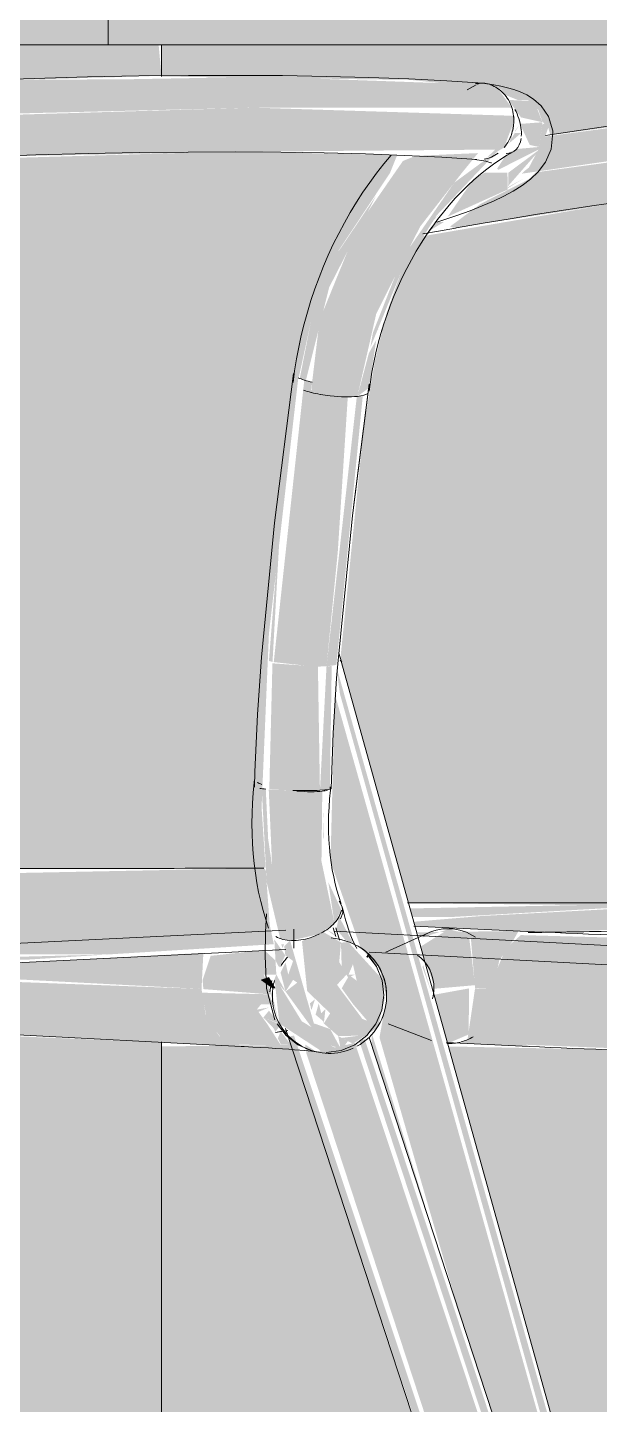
# Model space of a CAD drawing. Header units: inches. Extents: x 21380 to 98133, y -290 to 853.
# Drawn here: x 35454.97 to 35462.44, y 11 to 28.98 of the extents above; entities that cross this region are included whole.
import ezdxf

# ---------------------------------------------------------------- set-up
doc = ezdxf.new("R2010")
doc.units = ezdxf.units.IN
doc.header["$MEASUREMENT"] = 0
doc.layers.add('A-DOOR', color=31, linetype='Continuous', lineweight=9)
doc.layers.add('I-FURN', color=30, linetype='Continuous', lineweight=9)

# ---------------------------------------------------------------- blocks, each defined once
blk = doc.blocks.new('Falcon 7700 Series Pedestal Base - 36_ Square Top x 30_ - Wheelchair Height-460525-Building Section - East_West looking South')
at = {"layer": 'I-FURN'}
blk.add_hatch(color=256, dxfattribs=at).paths.add_polyline_path([(-26188.425, 28.75), (-26172.432, 28.75), (-26172.432, 30), (-26197.888, 30), (-26197.888, 28.75), (-26197.198, 28.75)], flags=0)
for q in [(-26172.432, 30), (-26197.888, 28.75)]:
    blk.add_line((-26172.432, 28.75), q, dxfattribs=at)
blk = doc.blocks.new('HermanMiller_Collection_Air-Chair_SideChair_Arms - Arms-V171-Building Section - East_West looking South')
at = {"layer": 'I-FURN'}
for points in [[(-26086.582, 27.825), (-26082.242, 27.931), (-26078.879, 27.933), (-26079.064, 28.184), (-26079.155, 28.228), (-26082.109, 28.334), (-26086.811, 28.249), (-26086.666, 28.117), (-26086.6, 27.933)], [(-26078.478, 27.741), (-26078.587, 28.018), (-26078.923, 28.032), (-26078.759, 27.804)], [(-26084.475, 17.999), (-26082.094, 18.008), (-26082.146, 18.794), (-26082.05, 21.064), (-26081.666, 24.408), (-26081.655, 24.434), (-26081.496, 25.162), (-26081.135, 26.073), (-26080.469, 27.079), (-26080.374, 27.314), (-26082.537, 27.359), (-26086.016, 27.257), (-26085.827, 26.882), (-26085.725, 26.323), (-26085.636, 25.819), (-26085.577, 25.296), (-26085.624, 24.869), (-26086.568, 19.018), (-26086.47, 19.01), (-26086.659, 18.003), (-26085.34, 18)], [(-26081.568, 24.369), (-26081.263, 25.586), (-26080.649, 26.786), (-26081.156, 26.032), (-26081.497, 25.159), (-26081.647, 24.398), (-26081.583, 24.373)], [(-26081.402, 20.635), (-26081.298, 20.637), (-26081.151, 22.129), (-26081.02, 24.156), (-26081.496, 24.243), (-26081.486, 24.346), (-26081.588, 24.375), (-26081.987, 20.693), (-26081.487, 20.637)], [(-26081.298, 20.637), (-26081.169, 20.656), (-26080.824, 24.175), (-26080.903, 24.155), (-26081.298, 20.638)], [(-26082.003, 20.696), (-26081.89, 22.717), (-26082.05, 20.708)], [(-26081.608, 19.015), (-26081.384, 19.02), (-26081.41, 20.635), (-26082.004, 20.677), (-26082.045, 19.031), (-26081.737, 19.017)], [(-26081.384, 19.02), (-26081.254, 19.033), (-26081.23, 20.643), (-26081.298, 20.635), (-26081.383, 19.025)], [(-26081.867, 17.073), (-26082.06, 18.385), (-26082.091, 19.034), (-26082.143, 19.034), (-26082.08, 17.823), (-26081.904, 17.087)], [(-26081.757, 17.058), (-26081.388, 17.144), (-26081.194, 17.287), (-26081.364, 18.094), (-26081.353, 19.009), (-26082.052, 19.026), (-26081.992, 17.662), (-26081.867, 17.073)], [(-26081.194, 17.287), (-26081.104, 17.456), (-26081.275, 17.822)], [(-26082.005, 16.351), (-26082.119, 16.614), (-26081.953, 16.614), (-26081.964, 16.797), (-26082.113, 16.935), (-26082.811, 16.858), (-26082.916, 16.541), (-26082.906, 16.424), (-26082.05, 16.356)], [(-26082.391, 15.675), (-26082.696, 15.806), (-26082.878, 16.098), (-26082.93, 16.426), (-26087.918, 16.614), (-26088.334, 16.336), (-26088.706, 16.112), (-26088.735, 16.049), (-26088.577, 15.997), (-26082.499, 15.68)], [(-26081.963, 16.434), (-26082.05, 16.581), (-26082.158, 16.544), (-26082.005, 16.434), (-26081.968, 16.434)], [(-26076.523, 0), (-26076.446, 0), (-26081.722, 15.818), (-26081.798, 15.801), (-26076.578, 0)], [(-26076.01, 0), (-26075.703, 0), (-26080.927, 15.721), (-26081.434, 15.609), (-26081.576, 15.7), (-26081.56, 15.585), (-26076.446, 0), (-26076.128, 0)]]:
    blk.add_hatch(color=256, dxfattribs=at).paths.add_polyline_path(points, flags=0)
h = blk.add_hatch(color=256, dxfattribs=at)
h.paths.add_polyline_path([(-26079.238, 27.258), (-26078.979, 27.411), (-26078.855, 27.74), (-26078.856, 27.825), (-26082.242, 27.931), (-26086.581, 27.803), (-26086.549, 27.392), (-26085.805, 27.29), (-26082.354, 27.357), (-26079.094, 27.384), (-26079.195, 27.287), (-26079.241, 27.259)], flags=0)
h.paths.add_polyline_path([(-26086.546, 27.264), (-26086.568, 27.348), (-26086.549, 27.266)], flags=0)
h = blk.add_hatch(color=256, dxfattribs=at)
h.paths.add_polyline_path([(-26080.999, 24.155), (-26080.895, 24.162), (-26080.648, 25.242), (-26080.075, 26.379), (-26079.527, 27.084), (-26079.319, 27.338), (-26080.133, 27.302), (-26080.3, 27.235), (-26080.892, 26.379), (-26081.388, 25.159), (-26081.486, 24.346), (-26081.486, 24.267), (-26081.496, 24.212), (-26081.044, 24.156)], flags=0)
h.paths.add_polyline_path([(-26078.84, 27.609), (-26078.77, 27.718), (-26078.836, 27.63)], flags=0)
h = blk.add_hatch(color=256, dxfattribs=at)
h.paths.add_polyline_path([(-26078.521, 27.418), (-26078.478, 27.741), (-26078.771, 27.719), (-26078.644, 27.444)], flags=0)
h.paths.add_polyline_path([(-26078.888, 27.495), (-26078.835, 27.821), (-26078.856, 27.825), (-26078.901, 27.497)], flags=0)
h = blk.add_hatch(color=256, dxfattribs=at)
h.paths.add_polyline_path([(-26080.895, 24.162), (-26080.744, 24.272), (-26080.648, 24.9), (-26080.745, 24.726), (-26080.815, 24.461)], flags=0)
h.paths.add_polyline_path([(-26080.726, 24.798), (-26080.308, 25.821), (-26079.857, 26.527), (-26079.056, 27.373), (-26079.631, 26.951), (-26080.308, 25.968), (-26080.692, 24.993)], flags=0)
h.paths.add_polyline_path([(-26078.929, 27.452), (-26078.756, 27.6), (-26078.841, 27.6), (-26078.918, 27.462)], flags=0)
h = blk.add_hatch(color=256, dxfattribs=at)
h.paths.add_polyline_path([(-26079.378, 27), (-26079.715, 26.509), (-26078.93, 26.863), (-26078.936, 27.084), (-26079.226, 27.084), (-26079.374, 27.003)], flags=0)
h.paths.add_polyline_path([(-26079.933, 26.433), (-26079.808, 26.547), (-26079.899, 26.475)], flags=0)
h = blk.add_hatch(color=256, dxfattribs=at)
h.paths.add_polyline_path([(-26086.795, 18.002), (-26087.149, 17.371), (-26086.853, 17.909)], flags=0)
h.paths.add_polyline_path([(-26084.155, 16.876), (-26081.986, 17.01), (-26082.04, 17.264), (-26082.091, 17.977), (-26082.117, 18.004), (-26086.855, 17.909), (-26087.417, 16.907), (-26085.34, 16.876)], flags=0)
h.paths.add_polyline_path([(-26081.871, 16.959), (-26081.852, 17.011), (-26081.889, 17.006)], flags=0)
h = blk.add_hatch(color=256, dxfattribs=at)
h.paths.add_polyline_path([(-26082.93, 16.426), (-26082.906, 16.897), (-26087.417, 16.66), (-26083.147, 16.437)], flags=0)
h.paths.add_polyline_path([(-26088.325, 17.413), (-26088.296, 17.484), (-26088.446, 17.426)], flags=0)
h = blk.add_hatch(color=256, dxfattribs=at)
h.paths.add_polyline_path([(-26081.302, 15.6), (-26081.146, 15.641), (-26081.371, 15.748)], flags=0)
h.paths.add_polyline_path([(-26081.014, 16.579), (-26080.922, 16.614), (-26081.01, 16.614)], flags=0)
h.paths.add_polyline_path([(-26081.399, 16.238), (-26081.441, 16.09), (-26081.34, 16.004)], flags=0)
h.paths.add_polyline_path([(-26081.146, 15.812), (-26080.772, 15.816), (-26080.652, 15.97), (-26080.829, 16.034), (-26081.161, 16.48), (-26081.035, 16.614), (-26081.132, 16.777), (-26081.109, 17.033), (-26081.343, 17.172), (-26081.618, 17.051), (-26081.55, 16.397), (-26081.25, 16.108), (-26081.333, 15.975)], flags=0)
h.paths.add_polyline_path([(-26081.108, 15.622), (-26081.019, 15.745), (-26081.146, 15.812)], flags=0)
h = blk.add_hatch(color=256, dxfattribs=at)
h.paths.add_polyline_path([(-26075.632, 0), (-26075.563, 0), (-26080.8, 15.771), (-26080.869, 15.744), (-26075.703, 0)], flags=0)
h.paths.add_polyline_path([(-26081.176, 17.11), (-26081.297, 17.199), (-26081.219, 17.159), (-26081.193, 17.13)], flags=0)
h = blk.add_hatch(color=256, dxfattribs=at)
h.paths.add_polyline_path([(-26084.155, 16.876), (-26087.417, 16.792), (-26087.417, 16.783), (-26085.179, 16.81)], flags=0)
h.paths.add_polyline_path([(-26087.658, 16.808), (-26087.417, 16.907), (-26087.575, 16.864)], flags=0)
h = blk.add_hatch(color=256, dxfattribs=at)
h.paths.add_polyline_path([(-26081.833, 16.391), (-26081.953, 16.614), (-26081.982, 16.544)], flags=0)
h.paths.add_polyline_path([(-26081.441, 15.9), (-26081.774, 17.06), (-26081.849, 16.984), (-26081.836, 16.864), (-26081.734, 16.791), (-26081.805, 16.593), (-26081.68, 16.508), (-26081.833, 16.391), (-26081.495, 15.927)], flags=0)
h.paths.add_polyline_path([(-26081.915, 16.705), (-26081.836, 16.864), (-26081.979, 17.073), (-26081.964, 16.797)], flags=0)
h = blk.add_hatch(color=256, dxfattribs=at)
h.paths.add_polyline_path([(-26081.333, 15.975), (-26081.312, 16.162), (-26081.366, 16.108), (-26081.34, 16.004)], flags=0)
h.paths.add_polyline_path([(-26081.833, 16.391), (-26081.734, 16.545), (-26081.798, 16.614), (-26081.832, 16.77), (-26081.898, 16.64), (-26081.891, 16.614)], flags=0)
h.paths.add_polyline_path([(-26081.277, 15.585), (-26081.302, 15.6), (-26081.25, 15.69), (-26081.113, 15.649), (-26081.25, 15.902), (-26081.457, 15.975), (-26081.495, 15.927), (-26081.621, 16.004), (-26081.902, 16.462), (-26081.974, 16.535), (-26081.914, 15.974), (-26081.333, 15.593)], flags=0)
h.paths.add_polyline_path([(-26080.954, 15.711), (-26080.652, 15.908), (-26080.622, 15.945), (-26080.533, 16.512), (-26081.014, 17.039), (-26081.109, 17.03), (-26081.1, 16.722), (-26081.017, 16.577), (-26081.099, 16.435), (-26080.953, 16.23), (-26080.767, 16.012), (-26080.652, 15.97), (-26080.829, 15.821), (-26081.097, 15.787), (-26081.017, 15.744)], flags=0)
h.paths.add_polyline_path([(-26081.495, 16.148), (-26081.449, 16.291), (-26081.515, 16.238), (-26081.501, 16.174)], flags=0)
h.paths.add_polyline_path([(-26080.903, 16.533), (-26081.01, 16.614), (-26080.953, 16.748), (-26080.922, 16.614)], flags=0)
h = blk.add_hatch(color=256, dxfattribs=at)
h.paths.add_polyline_path([(-26081.892, 15.688), (-26082.076, 15.974), (-26082.208, 16.156), (-26082.152, 16.227), (-26081.992, 16.227), (-26082.05, 16.356), (-26082.926, 16.377), (-26082.865, 16.051), (-26082.667, 15.776), (-26082.535, 15.701), (-26081.896, 15.688)], flags=0)
h.paths.add_polyline_path([(-26081.914, 15.974), (-26082.05, 16.142), (-26082.124, 16.051), (-26081.996, 16.004)], flags=0)
h = blk.add_hatch(color=256, dxfattribs=at)
h.paths.add_polyline_path([(-26081.914, 15.974), (-26082.05, 16.434), (-26082.005, 16.351), (-26081.923, 15.997)], flags=0)
h.paths.add_polyline_path([(-26082.254, 16.098), (-26082.05, 16.184), (-26082.208, 16.156), (-26082.232, 16.126)], flags=0)
h.paths.add_polyline_path([(-26081.967, 15.865), (-26081.896, 15.959), (-26082.118, 16.049), (-26081.985, 15.908), (-26081.969, 15.871)], flags=0)
for p, q in [((-26079.343, 28.231), (-26079.463, 28.162)), ((-26078.344, 27.627), (-26078.342, 27.605)), ((-26081.114, 17.342), (-26081.086, 17.42)), ((-26081.725, 16.957), (-26081.725, 17.208)), ((-26081.175, 17.109), (-26081.213, 17.224)), ((-26082.039, 16.387), (-26082.013, 16.537)), ((-26088.6, 15.998), (-26082.412, 15.675)), ((-26081.964, 15.858), (-26081.804, 15.885)), ((-26081.834, 15.909), (-26076.614, 0)), ((-26075.561, 0), (-26080.743, 15.793))]:
    blk.add_line(p, q, dxfattribs=at)
at = {"layer": 'I-FURN', "flags": 128}
for points in [[(-26079.256, 28.25), (-26079.725, 28.28), (-26080.222, 28.306), (-26080.747, 28.326), (-26081.297, 28.34), (-26081.874, 28.35), (-26082.476, 28.353), (-26083.102, 28.352), (-26083.75, 28.345), (-26084.421, 28.332), (-26085.114, 28.314), (-26085.826, 28.291), (-26086.557, 28.263), (-26086.834, 28.251)], [(-26078.344, 27.627), (-26078.4, 27.817), (-26078.494, 27.954), (-26078.593, 28.041), (-26078.684, 28.098), (-26078.77, 28.137), (-26078.852, 28.167), (-26078.936, 28.191), (-26079.022, 28.211), (-26079.111, 28.228), (-26079.205, 28.243), (-26079.232, 28.247)], [(-26078.342, 27.605), (-26078.364, 27.389), (-26078.439, 27.218), (-26078.534, 27.092), (-26078.636, 26.996), (-26078.744, 26.915), (-26078.859, 26.843), (-26078.983, 26.776), (-26079.118, 26.712), (-26079.265, 26.648), (-26079.424, 26.586), (-26079.596, 26.523), (-26079.781, 26.461), (-26079.857, 26.437)], [(-26079.336, 27.253), (-26079.79, 27.283), (-26080.274, 27.307), (-26080.787, 27.327), (-26081.327, 27.341), (-26081.894, 27.35), (-26082.487, 27.353), (-26083.104, 27.352), (-26083.745, 27.344), (-26084.409, 27.332), (-26085.095, 27.314), (-26085.801, 27.291), (-26086.526, 27.263), (-26086.783, 27.252)], [(-26078.861, 27.355), (-26078.947, 27.306), (-26079.033, 27.252), (-26079.118, 27.193), (-26079.203, 27.13), (-26079.288, 27.062), (-26079.372, 26.99), (-26079.454, 26.913), (-26079.536, 26.833), (-26079.616, 26.748), (-26079.695, 26.66), (-26079.772, 26.567), (-26079.847, 26.472), (-26079.92, 26.372), (-26079.991, 26.27), (-26080.06, 26.164), (-26080.126, 26.056), (-26080.189, 25.944), (-26080.25, 25.831), (-26080.308, 25.715), (-26080.362, 25.597), (-26080.414, 25.477), (-26080.462, 25.355), (-26080.508, 25.233), (-26080.549, 25.109), (-26080.587, 24.984), (-26080.622, 24.858), (-26080.653, 24.732), (-26080.681, 24.605), (-26080.704, 24.479), (-26080.724, 24.353), (-26080.741, 24.228)], [(-26080.453, 27.313), (-26080.55, 27.196), (-26080.644, 27.076), (-26080.734, 26.953), (-26080.822, 26.826), (-26080.907, 26.696), (-26080.987, 26.563), (-26081.065, 26.427), (-26081.139, 26.289), (-26081.209, 26.148), (-26081.275, 26.005), (-26081.338, 25.86), (-26081.396, 25.713), (-26081.451, 25.564), (-26081.501, 25.414), (-26081.548, 25.263), (-26081.59, 25.111), (-26081.627, 24.958), (-26081.661, 24.804), (-26081.69, 24.65), (-26081.714, 24.496), (-26081.734, 24.342)], [(-26079.144, 27.21), (-26079.154, 27.213), (-26079.179, 27.221), (-26079.219, 27.231), (-26079.27, 27.241), (-26079.333, 27.251), (-26079.362, 27.256)], [(-26081.73, 24.462), (-26081.975, 22.511), (-26082.148, 20.756)], [(-26081.152, 20.671), (-26080.958, 22.606), (-26080.739, 24.323)], [(-26082.148, 20.756), (-26082.201, 20.009), (-26082.232, 19.26), (-26082.237, 19.062)], [(-26081.237, 19.041), (-26081.212, 19.763), (-26081.167, 20.482), (-26081.152, 20.671)], [(-26082.054, 17.218), (-26082.092, 17.332), (-26082.127, 17.448), (-26082.157, 17.567), (-26082.184, 17.688), (-26082.207, 17.812), (-26082.227, 17.937), (-26082.243, 18.064), (-26082.255, 18.192), (-26082.264, 18.322), (-26082.269, 18.453), (-26082.271, 18.585), (-26082.269, 18.719), (-26082.264, 18.853), (-26082.255, 18.987), (-26082.243, 19.122), (-26082.239, 19.161)], [(-26081.112, 17.551), (-26081.138, 17.631), (-26081.162, 17.714), (-26081.185, 17.8), (-26081.204, 17.889), (-26081.222, 17.981), (-26081.237, 18.076), (-26081.249, 18.174), (-26081.259, 18.274), (-26081.266, 18.376), (-26081.27, 18.48), (-26081.271, 18.585), (-26081.27, 18.692), (-26081.265, 18.801), (-26081.258, 18.91), (-26081.248, 19.02), (-26081.245, 19.052)], [(-26081.086, 17.42), (-26081.092, 17.498), (-26081.132, 17.57)], [(-26080.901, 16.955), (-26080.911, 16.971), (-26080.95, 17.046), (-26080.988, 17.139), (-26081.049, 17.328), (-26081.089, 17.486)], [(-26097.894, 17.307), (-26091.78, 16.983), (-26085.647, 17.005), (-26081.83, 17.193)], [(-26081.971, 16.024), (-26082.08, 16.433), (-26082.101, 16.858), (-26082.094, 17.166), (-26082.082, 17.406)], [(-26081.056, 17.056), (-26081.129, 17.074), (-26081.186, 17.084), (-26081.239, 17.092)], [(-26097.898, 17.056), (-26091.77, 16.732), (-26085.622, 16.755), (-26081.829, 16.943)], [(-26080.762, 16.872), (-26080.645, 16.717), (-26080.572, 16.537), (-26080.548, 16.344)], [(-26080.548, 16.344), (-26080.576, 16.151), (-26080.652, 15.97), (-26080.772, 15.816), (-26080.927, 15.697), (-26081.108, 15.622), (-26081.301, 15.597)], [(-26081.494, 15.622), (-26081.673, 15.697), (-26081.826, 15.816), (-26081.944, 15.97)], [(-26081.426, 15.604), (-26081.435, 15.605), (-26081.458, 15.608), (-26081.492, 15.612), (-26081.536, 15.617), (-26081.588, 15.622), (-26081.648, 15.627), (-26081.716, 15.632), (-26081.79, 15.638), (-26081.872, 15.644), (-26081.96, 15.649), (-26082.054, 15.655), (-26082.155, 15.661), (-26082.261, 15.667), (-26082.373, 15.673), (-26082.412, 15.675)]]:
    blk.add_lwpolyline(points, dxfattribs=at)
at = {"layer": 'I-FURN'}
for centre, major_axis, ratio, start_param, end_param in [((-26079.102, 27.793), (-0.241, 0.438), 0.575844, 5.706994, 6.230592), ((-26079.102, 27.793), (-0.241, 0.438), 0.575844, 4.136197, 4.659796), ((-26079.102, 27.793), (-0.241, 0.438), 0.575844, 2.8272, 3.794125), ((-26079.102, 27.793), (-0.241, 0.438), 0.575844, 3.874398, 4.136197), ((-26081.235, 24.392), (-0.495, 0.07), 0.185134, 0.540717, 0.802516), ((-26081.235, 24.392), (-0.495, 0.07), 0.185134, 0.816106, 1.064316), ((-26081.237, 24.285), (-0.497, 0.057), 0.234229, 0.788125, 1.043613), ((-26081.237, 24.285), (-0.497, 0.057), 0.234229, 1.049924, 1.307964), ((-26081.237, 24.285), (-0.497, 0.057), 0.234229, 1.311723, 1.570172), ((-26081.237, 24.285), (-0.497, 0.057), 0.234229, 1.573523, 2.358921), ((-26081.237, 24.285), (-0.497, 0.057), 0.234229, 2.358921, 2.88252), ((-26081.237, 24.285), (-0.497, 0.057), 0.234229, 3.141593, 3.144319), ((-26081.742, 19.106), (-0.497, 0.055), 0.180952, 0.394781, 0.656581), ((-26081.742, 19.106), (-0.497, 0.055), 0.180952, 3.012775, 3.274575), ((-26081.737, 19.052), (-0.5, 0.01), 0.069551, 0.525417, 0.787217), ((-26081.737, 19.052), (-0.5, 0.01), 0.069551, 1.572615, 2.358013), ((-26081.742, 19.106), (-0.497, 0.055), 0.180952, 1.703778, 2.489176), ((-26081.737, 19.052), (-0.5, 0.01), 0.069551, 2.358013, 3.141593), ((-26081.742, 19.106), (-0.497, 0.055), 0.180952, 2.489176, 2.750976), ((-26081.737, 19.052), (-0.5, 0.01), 0.069551, 3.143411, 3.405211), ((-26081.583, 17.385), (0.471, 0.167), 0.596783, 5.443965, 5.967563), ((-26081.583, 17.385), (0.471, 0.167), 0.596783, 6.229363, 6.283185), ((-26081.583, 17.385), (0.471, 0.167), 0.596783, 4.962112, 5.443965), ((-26081.583, 17.385), (0.471, 0.167), 0.596783, 3.611369, 3.873168), ((-26081.583, 17.385), (0.471, 0.167), 0.596783, 3.873168, 4.920366), ((-26081.259, 16.334), (0.202, 0.722), 0.995009, 4.962286, 6.283185), ((-26081.259, 16.334), (0.202, 0.722), 0.995009, 1.097267, 1.297094), ((-26081.259, 16.334), (0.202, 0.722), 0.995009, 1.568307, 1.820693), ((-26081.259, 16.334), (0.202, 0.722), 0.995009, 1.820693, 3.391489), ((-26081.259, 16.334), (0.202, 0.722), 0.995009, 3.915088, 4.962286), ((-26081.259, 16.334), (0.202, 0.722), 0.995009, 3.391489, 3.840767)]:
    blk.add_ellipse(centre, major_axis=major_axis, ratio=ratio, start_param=start_param, end_param=end_param, dxfattribs=at)
blk.add_open_spline([(-26079.351, 28.245), (-26079.311, 28.252), (-26079.271, 28.252), (-26079.232, 28.247)], degree=3, dxfattribs=at)
for points, knots in [([(-26079.155, 28.228), (-26079.123, 28.217), (-26079.032, 28.172), (-26078.91, 28.042), (-26078.864, 27.899), (-26078.856, 27.825)], [-0.7142857, -0.7142857, -0.7142857, -0.7142857, -0.5714286, -0.2857143, 0, 0, 0, 0]), ([(-26078.856, 27.825), (-26078.849, 27.77), (-26078.854, 27.656), (-26078.904, 27.514), (-26078.956, 27.438), (-26078.979, 27.411)], [-1, -1, -1, -1, -0.7857143, -0.5714286, -0.4285714, -0.4285714, -0.4285714, -0.4285714]), ([(-26079.056, 27.338), (-26079.084, 27.317), (-26079.144, 27.282), (-26079.208, 27.263), (-26079.241, 27.257)], [-0.2857143, -0.2857143, -0.2857143, -0.2857143, -0.1428571, -0.0010681, -0.0010681, -0.0010681, -0.0010681]), ([(-26086.792, 18.003), (-26086.011, 18), (-26084.43, 17.997), (-26082.895, 18.001), (-26082.117, 18.004)], [-0.9089628, -0.9089628, -0.9089628, -0.9089628, -0.5, -0.0731199, -0.0731199, -0.0731199, -0.0731199])]:
    blk.add_open_spline(points, degree=3, knots=knots, dxfattribs=at)
blk = doc.blocks.new('HermanMiller_Collection_Air-Chair_SideChair_Arms - Arms-V173-Building Section - East_West looking South')
at = {"layer": 'I-FURN'}
h = blk.add_hatch(color=256, dxfattribs=at)
h.paths.add_polyline_path([(-26079.362, 28.242), (-26079.501, 28.253), (-26079.53, 28.253)], flags=0)
h.paths.add_polyline_path([(-26086.46, 28.259), (-26081.118, 28.322), (-26085.547, 28.291), (-26085.873, 28.28)], flags=0)
h = blk.add_hatch(color=256, dxfattribs=at)
h.paths.add_polyline_path([(-26079.053, 27.121), (-26078.495, 27.401), (-26078.375, 27.75), (-26078.481, 27.713), (-26078.521, 27.418), (-26078.806, 27.392), (-26078.939, 27.338), (-26079.071, 27.132)], flags=0)
h.paths.add_polyline_path([(-26078.638, 28.02), (-26078.666, 28.032), (-26078.642, 28.02)], flags=0)
h = blk.add_hatch(color=256, dxfattribs=at)
h.paths.add_polyline_path([(-26078.929, 26.881), (-26078.723, 27.007), (-26078.928, 26.894)], flags=0)
h.paths.add_polyline_path([(-26078.927, 26.907), (-26078.495, 27.401), (-26078.925, 27.081), (-26078.922, 26.99)], flags=0)
for points in [[(-26081.33, 18.377), (-26081.343, 18.764), (-26081.338, 18.405)], [(-26080.764, 16.829), (-26080.744, 16.874), (-26080.78, 16.853)], [(-26080.645, 16.715), (-26080.744, 16.818), (-26080.645, 16.715)]]:
    blk.add_hatch(color=256, dxfattribs=at).paths.add_polyline_path(points, flags=0)
h = blk.add_hatch(color=256, dxfattribs=at)
h.paths.add_polyline_path([(-26081.763, 15.696), (-26081.896, 15.873), (-26081.933, 15.781), (-26081.892, 15.697)], flags=0)
h.paths.add_polyline_path([(-26080.622, 15.945), (-26080.533, 16.321), (-26080.562, 16.325), (-26080.594, 16.124)], flags=0)
for p, q in [((-26078.344, 27.627), (-26078.342, 27.605)), ((-26080.724, 24.353), (-26080.741, 24.228)), ((-26080.944, 22.717), (-26080.748, 24.256)), ((-26081.152, 20.671), (-26080.958, 22.606)), ((-26081.112, 17.551), (-26081.138, 17.631)), ((-26081.086, 17.42), (-26081.114, 17.342)), ((-26081.056, 17.056), (-26081.129, 17.074)), ((-26080.645, 16.717), (-26080.736, 16.844)), ((-26081.964, 15.858), (-26081.855, 15.877))]:
    blk.add_line(p, q, dxfattribs=at)
at = {"layer": 'I-FURN', "flags": 128}
for points in [[(-26079.257, 28.25), (-26079.725, 28.28), (-26080.222, 28.306), (-26080.747, 28.326), (-26081.297, 28.34), (-26081.874, 28.35), (-26082.476, 28.353), (-26083.102, 28.352), (-26083.75, 28.345), (-26084.421, 28.332), (-26085.114, 28.314), (-26085.826, 28.291), (-26086.557, 28.263), (-26086.834, 28.251)], [(-26078.344, 27.627), (-26078.4, 27.817), (-26078.494, 27.954), (-26078.593, 28.041), (-26078.684, 28.098), (-26078.77, 28.137), (-26078.852, 28.167), (-26078.936, 28.191), (-26079.022, 28.211), (-26079.111, 28.228)], [(-26078.342, 27.605), (-26078.364, 27.389), (-26078.439, 27.218), (-26078.534, 27.092), (-26078.636, 26.996), (-26078.744, 26.915), (-26078.859, 26.843), (-26078.983, 26.776), (-26079.118, 26.712), (-26079.265, 26.648), (-26079.424, 26.586), (-26079.596, 26.523), (-26079.781, 26.461), (-26079.857, 26.437)], [(-26079.921, 26.371), (-26079.991, 26.27), (-26080.06, 26.164), (-26080.126, 26.056), (-26080.189, 25.944), (-26080.25, 25.831), (-26080.308, 25.715), (-26080.362, 25.597), (-26080.414, 25.477), (-26080.462, 25.355), (-26080.508, 25.233), (-26080.549, 25.109), (-26080.58, 25.009)], [(-26081.237, 19.041), (-26081.212, 19.763), (-26081.167, 20.482), (-26081.152, 20.671)], [(-26081.204, 17.889), (-26081.222, 17.981), (-26081.237, 18.076), (-26081.249, 18.174), (-26081.259, 18.274), (-26081.266, 18.376), (-26081.27, 18.48), (-26081.271, 18.585), (-26081.27, 18.692), (-26081.265, 18.801), (-26081.258, 18.91), (-26081.248, 19.02), (-26081.245, 19.052)], [(-26081.132, 17.57), (-26081.092, 17.498), (-26081.086, 17.42)], [(-26080.953, 17.053), (-26080.988, 17.139), (-26081.049, 17.328), (-26081.089, 17.486)], [(-26081.716, 15.632), (-26081.79, 15.638), (-26081.872, 15.644), (-26081.96, 15.649), (-26082.054, 15.655), (-26082.155, 15.661), (-26082.261, 15.667), (-26082.373, 15.673)]]:
    blk.add_lwpolyline(points, dxfattribs=at)
at = {"layer": 'I-FURN'}
for centre, major_axis, ratio, start_param, end_param in [((-26079.102, 27.793), (-0.241, 0.438), 0.575844, 5.968793, 6.230592), ((-26081.237, 24.285), (-0.497, 0.057), 0.234229, 3.141593, 3.144319), ((-26081.742, 19.106), (-0.497, 0.055), 0.180952, 3.012775, 3.274575), ((-26081.737, 19.052), (-0.5, 0.01), 0.069551, 3.143411, 3.405211), ((-26081.737, 19.052), (-0.5, 0.01), 0.069551, 2.881612, 3.141593), ((-26081.583, 17.385), (0.471, 0.167), 0.596783, 6.229363, 6.283185), ((-26081.259, 16.334), (0.202, 0.722), 0.995009, 4.962286, 6.009483), ((-26081.259, 16.334), (0.202, 0.722), 0.995009, 4.438687, 4.962286)]:
    blk.add_ellipse(centre, major_axis=major_axis, ratio=ratio, start_param=start_param, end_param=end_param, dxfattribs=at)
blk.add_open_spline([(-26079.351, 28.245), (-26079.32, 28.25), (-26079.288, 28.252), (-26079.256, 28.25)], degree=3, dxfattribs=at)
blk = doc.blocks.new('Falcon 7700 Series Pedestal Base - 36_ Square Top x 30_ - Wheelchair Height-V178-Building Section - East_West looking South')
at = {"layer": 'I-FURN'}
blk.add_hatch(color=256, dxfattribs=at).paths.add_polyline_path([(-26069.841, 28.75), (-26069.841, 30), (-26084.15, 30), (-26084.15, 28.75), (-26074.373, 28.75)], flags=0)
blk.add_line((-26069.841, 28.75), (-26084.15, 28.75), dxfattribs=at)
blk = doc.blocks.new('HermanMiller_Collection_Air-Chair_SideChair_Arms - Arms-V179-Building Section - East_West looking South')
at = {"layer": 'I-FURN'}
for points in [[(-26078.75, 27.069), (-26076.458, 27.401), (-26074.598, 27.624), (-26074.649, 28.061), (-26078.442, 27.554), (-26078.655, 27.149), (-26078.705, 27.11)], [(-26079.63, 26.362), (-26076.313, 26.863), (-26074.544, 27.107), (-26074.598, 27.624), (-26078.565, 27.087), (-26078.66, 26.994), (-26079.283, 26.677), (-26079.685, 26.379), (-26079.631, 26.362)], [(-26075.47, 0), (-26075.337, 0), (-26081.17, 20.637), (-26081.122, 20.276), (-26075.563, 0.331)], [(-26075.47, 0), (-26081.189, 20.276), (-26081.246, 18.09), (-26080.851, 16.96), (-26080.603, 16.694), (-26080.515, 16.298), (-26080.606, 15.793), (-26079.57, 12.214), (-26075.558, 0)], [(-26079.632, 17.367), (-26076.385, 17.552), (-26080.208, 17.477), (-26080.178, 17.367)], [(-26079.896, 16.428), (-26079.358, 16.475), (-26079.441, 17.144), (-26079.707, 17.204), (-26080.069, 16.978), (-26079.901, 16.489)], [(-26076.159, 16.318), (-26076.207, 17.059), (-26076.223, 17.06), (-26078.76, 17.129), (-26078.959, 16.953), (-26079.098, 16.614), (-26079.119, 16.423), (-26076.567, 16.33)], [(-26079.919, 16.348), (-26080.035, 16.738), (-26080.045, 16.713), (-26080.011, 16.614)], [(-26079.717, 15.714), (-26079.442, 15.832), (-26079.436, 16.433), (-26079.907, 16.348), (-26079.861, 16.233), (-26079.735, 15.779)], [(-26078.636, 15.675), (-26078.884, 15.775), (-26079.061, 16.048), (-26079.119, 16.423), (-26079.359, 16.428), (-26079.456, 15.771), (-26079.549, 15.718), (-26078.76, 15.681)], [(-26076.123, 15.606), (-26076.161, 16.124), (-26076.159, 16.318), (-26079.119, 16.423), (-26079.061, 16.048), (-26078.884, 15.775), (-26078.76, 15.7), (-26076.567, 15.613)]]:
    blk.add_hatch(color=256, dxfattribs=at).paths.add_polyline_path(points, flags=0)
h = blk.add_hatch(color=256, dxfattribs=at)
h.paths.add_polyline_path([(-26080.02, 26.309), (-26079.897, 26.418), (-26080.011, 26.32)], flags=0)
h.paths.add_polyline_path([(-26079.955, 26.324), (-26079.765, 26.438), (-26079.857, 26.438), (-26079.949, 26.332)], flags=0)
h = blk.add_hatch(color=256, dxfattribs=at)
h.paths.add_polyline_path([(-26078.658, 17.162), (-26074.231, 17.312), (-26074.137, 17.426), (-26075.788, 17.548), (-26076.612, 17.52), (-26079.264, 17.379), (-26080.16, 17.303), (-26080.144, 17.246), (-26078.63, 17.168)], flags=0)
h.paths.add_polyline_path([(-26074.141, 17.281), (-26073.872, 17.394), (-26074.095, 17.325)], flags=0)
h = blk.add_hatch(color=256, dxfattribs=at)
h.paths.add_polyline_path([(-26079.825, 12.993), (-26080.705, 15.842), (-26080.712, 15.697), (-26080.001, 13.528)], flags=0)
h.paths.add_polyline_path([(-26080.944, 17.008), (-26081.134, 17.371), (-26081.17, 17.207), (-26081.042, 17.052), (-26080.953, 17.012)], flags=0)
h = blk.add_hatch(color=256, dxfattribs=at)
h.paths.add_polyline_path([(-26079.119, 16.423), (-26079.043, 16.798), (-26078.852, 17.073), (-26078.789, 17.183), (-26080.121, 17.165), (-26080.042, 17.099), (-26079.688, 17.212), (-26079.412, 17.081), (-26079.358, 16.434)], flags=0)
h.paths.add_polyline_path([(-26081.133, 17.061), (-26081.138, 17.092), (-26081.134, 17.063)], flags=0)
for p, q in [((-26081.101, 20.698), (-26081.138, 20.81)), ((-26075.336, 0), (-26081.111, 20.719)), ((-26076.193, 17.552), (-26080.241, 17.551)), ((-26081.175, 17.224), (-26081.13, 17.061)), ((-26079.966, 17.157), (-26080.522, 16.908)), ((-26078.582, 17.173), (-26080.157, 17.247)), ((-26080.495, 15.972), (-26079.927, 15.754)), ((-26079.733, 15.726), (-26078.652, 15.675))]:
    blk.add_line(p, q, dxfattribs=at)
at = {"layer": 'I-FURN', "flags": 128}
for points in [[(-26078.438, 27.568), (-26078.326, 27.585), (-26077.948, 27.642), (-26077.565, 27.698), (-26077.178, 27.753), (-26076.786, 27.806), (-26076.391, 27.858), (-26075.994, 27.909), (-26075.594, 27.958), (-26075.192, 28.005), (-26074.79, 28.051), (-26074.651, 28.066)], [(-26079.599, 26.363), (-26079.254, 26.423), (-26078.901, 26.482), (-26078.541, 26.54), (-26078.174, 26.597), (-26077.801, 26.653), (-26077.423, 26.708), (-26077.04, 26.762), (-26076.653, 26.815), (-26076.263, 26.867), (-26075.87, 26.917), (-26075.474, 26.965), (-26075.077, 27.012), (-26074.679, 27.057), (-26074.541, 27.072)], [(-26080.042, 26.283), (-26079.837, 26.321), (-26079.615, 26.36), (-26079.599, 26.363)], [(-26081.2, 17.18), (-26077.472, 16.983), (-26071.338, 17.005), (-26067.522, 17.193)], [(-26078.582, 17.173), (-26078.45, 17.167), (-26078.313, 17.161), (-26078.171, 17.155), (-26078.026, 17.149), (-26077.876, 17.143), (-26077.723, 17.137), (-26077.567, 17.132), (-26077.407, 17.126), (-26077.245, 17.12), (-26077.08, 17.115), (-26076.913, 17.109), (-26076.743, 17.104), (-26076.572, 17.098), (-26076.399, 17.093), (-26076.225, 17.088), (-26076.066, 17.084)], [(-26080.741, 16.906), (-26077.462, 16.732), (-26071.314, 16.755), (-26067.521, 16.943)], [(-26078.652, 15.675), (-26078.517, 15.669), (-26078.378, 15.663), (-26078.234, 15.657), (-26078.087, 15.65), (-26077.935, 15.644), (-26077.78, 15.638), (-26077.622, 15.633), (-26077.461, 15.627), (-26077.297, 15.621), (-26077.13, 15.615), (-26076.961, 15.61), (-26076.79, 15.604), (-26076.617, 15.599), (-26076.443, 15.594), (-26076.267, 15.589), (-26076.107, 15.585)]]:
    blk.add_lwpolyline(points, dxfattribs=at)
at = {"layer": 'I-FURN'}
for centre, major_axis, ratio, start_param, end_param in [((-26081.577, 20.546), (0.476, 0.152), 0.239355, 6.237561, 6.499361), ((-26079.707, 16.463), (-0.021, 0.75), 0.90616, 6.224803, 6.748402), ((-26079.707, 16.463), (-0.021, 0.75), 0.90616, 5.701205, 6.224803), ((-26080.349, 16.444), (-0.014, 0.5), 0.90616, 4.654007, 5.701205), ((-26080.349, 16.444), (-0.014, 0.5), 0.90616, 4.392208, 4.654007), ((-26079.707, 16.463), (-0.021, 0.75), 0.90616, 3.083211, 3.34501), ((-26079.707, 16.463), (-0.021, 0.75), 0.90616, 3.358196, 3.60681)]:
    blk.add_ellipse(centre, major_axis=major_axis, ratio=ratio, start_param=start_param, end_param=end_param, dxfattribs=at)
blk.add_open_spline([(-26078.664, 17.162), (-26078.547, 17.164), (-26078.241, 17.169), (-26077.716, 17.177), (-26077.086, 17.186), (-26076.649, 17.192), (-26076.427, 17.195)], degree=3, knots=[-0.9122223, -0.9122223, -0.9122223, -0.9122223, -0.75, -0.5, -0.25, 0, 0, 0, 0], dxfattribs=at)
blk = doc.blocks.new('Door_Single_Storefront - one-1371401-Building Section - East_West looking South')
at = {"layer": 'A-DOOR'}
h = blk.add_hatch(color=256, dxfattribs=at)
h.paths.add_polyline_path([(-26081.734, 0), (-26081.449, 0), (-26081.484, 0.25), (-26087.338, 0.185), (-26087.272, 0), (-26081.849, 0)], flags=0)
h.paths.add_polyline_path([(-26086.944, 15.873), (-26086.825, 15.84), (-26086.93, 15.776)], flags=0)
h.paths.add_polyline_path([(-26081.19, 0), (-26076.612, 0), (-26078.253, 5), (-26083.453, 5), (-26083.453, 15.73), (-26086.944, 15.873), (-26087.038, 15.651), (-26086.441, 15.619), (-26087.272, 0.75), (-26079.741, 0.75), (-26079.741, 0.25), (-26081.19, 0.25)], flags=0)
h.paths.add_polyline_path([(-26074.7, 0), (-26062.304, 0), (-26063.945, 5), (-26074.728, 5), (-26074.752, 0)], flags=0)
h.paths.add_polyline_path([(-26088.453, 0), (-26088.348, 0.017), (-26088.348, 0.25), (-26088.453, 0.25), (-26088.453, 0.014)], flags=0)
h.paths.add_polyline_path([(-26061.254, 0), (-26053.265, 0), (-26053.265, 96), (-26088.453, 96), (-26088.453, 30), (-26083.453, 30), (-26083.453, 91), (-26058.265, 91), (-26058.265, 5), (-26062.895, 5), (-26061.277, 0.068)], flags=0)
h.paths.add_polyline_path([(-26087.272, 15.665), (-26087.149, 15.701), (-26087.071, 15.919), (-26087.204, 15.893), (-26087.269, 15.675)], flags=0)
h.paths.add_polyline_path([(-26088.324, 0.75), (-26088.305, 0.75), (-26087.357, 15.67), (-26087.275, 15.701), (-26087.357, 15.934), (-26088.453, 15.957), (-26088.453, 0.75), (-26088.348, 0.75)], flags=0)
h.paths.add_polyline_path([(-26075.744, 1.458), (-26075.792, 5), (-26076.731, 5), (-26075.751, 1.485)], flags=0)
h.paths.add_polyline_path([(-26088.281, 17.483), (-26088.122, 17.688), (-26087.588, 18.748), (-26087.387, 19.578), (-26086.971, 22.819), (-26086.544, 25.589), (-26086.741, 26.493), (-26087.066, 27.102), (-26087.302, 27.228), (-26088.453, 27.076), (-26088.367, 17.487), (-26088.285, 17.483)], flags=0)
h.paths.add_polyline_path([(-26088.453, 28.113), (-26086.221, 28.267), (-26083.453, 28.347), (-26083.49, 28.75), (-26088.09, 28.75), (-26088.09, 28.5), (-26088.453, 28.45), (-26088.453, 28.123)], flags=0)
h = blk.add_hatch(color=256, dxfattribs=at)
h.paths.add_polyline_path([(-26083.453, 5), (-26078.253, 5), (-26081.763, 15.696), (-26083.453, 15.675), (-26083.453, 8.07)], flags=0)
h.paths.add_polyline_path([(-26058.265, 5), (-26058.265, 91), (-26083.453, 91), (-26083.453, 30), (-26069.841, 30), (-26069.841, 28.75), (-26083.453, 28.75), (-26083.453, 28.337), (-26080.203, 28.294), (-26079.015, 28.169), (-26078.974, 28.101), (-26078.802, 28.032), (-26078.666, 28.032), (-26078.533, 27.904), (-26078.478, 27.747), (-26078.402, 27.671), (-26078.375, 27.572), (-26075.523, 27.958), (-26072.538, 28.223), (-26069.841, 28.316), (-26066.227, 28.304), (-26064.756, 28.184), (-26064.451, 28.025), (-26064.238, 27.933), (-26064.177, 27.671), (-26064.212, 27.418), (-26064.529, 27.395), (-26064.631, 27.338), (-26064.839, 27.178), (-26064.613, 27), (-26064.685, 26.83), (-26065.805, 26.198), (-26066.208, 25.242), (-26066.34, 24.702), (-26066.574, 23.266), (-26066.904, 19.83), (-26067.02, 19.016), (-26066.978, 19.009), (-26066.883, 17.822), (-26066.825, 17.371), (-26066.881, 17.152), (-26066.801, 17.055), (-26066.561, 16.975), (-26066.225, 16.512), (-26066.417, 15.816), (-26066.435, 15.793), (-26062.895, 5), (-26061.254, 5)], flags=0)
h.paths.add_polyline_path([(-26063.945, 5), (-26067.587, 15.877), (-26067.632, 15.801), (-26067.661, 15.689), (-26070.023, 15.776), (-26074.818, 15.938), (-26075.101, 15.777), (-26075.027, 15.619), (-26074.675, 15.619), (-26074.675, 5), (-26065.6, 5)], flags=0)
h.paths.add_polyline_path([(-26075.548, 15.63), (-26075.429, 15.697), (-26075.47, 15.783), (-26075.533, 15.697), (-26075.546, 15.637)], flags=0)
h.paths.add_polyline_path([(-26075.726, 5), (-26075.621, 15.637), (-26075.555, 15.697), (-26075.625, 15.71), (-26076.116, 15.697), (-26076.151, 15.606), (-26079.706, 15.675), (-26076.731, 5), (-26075.728, 5)], flags=0)
h.paths.add_polyline_path([(-26075.203, 15.619), (-26075.304, 15.697), (-26075.25, 15.619)], flags=0)
h.paths.add_polyline_path([(-26072.394, 26.537), (-26072.513, 26.693), (-26072.428, 26.594)], flags=0)
h.paths.add_polyline_path([(-26074.374, 17.453), (-26073.976, 17.483), (-26073.801, 17.548), (-26073.813, 17.633), (-26073.737, 17.676), (-26073.758, 17.711), (-26073.215, 18.846), (-26073.104, 19.33), (-26072.662, 22.819), (-26072.21, 25.802), (-26072.566, 26.901), (-26072.994, 27.228), (-26077.227, 26.735), (-26080.07, 26.248), (-26080.313, 25.813), (-26080.518, 25.236), (-26080.665, 24.626), (-26080.808, 23.794), (-26081.118, 20.725), (-26081.039, 20.458), (-26080.228, 17.549), (-26074.553, 17.475), (-26074.392, 17.455)], flags=0)
h.paths.add_polyline_path([(-26067.056, 18.094), (-26067.023, 18.506), (-26067.052, 18.405)], flags=0)
h.paths.add_polyline_path([(-26066.418, 24.798), (-26066.297, 25.048), (-26066.392, 24.873)], flags=0)
h.paths.add_polyline_path([(-26080.693, 24.892), (-26080.616, 25.055), (-26080.688, 24.907)], flags=0)
h.paths.add_polyline_path([(-26072.191, 25.726), (-26072.253, 25.726), (-26072.21, 25.8)], flags=0)
h.paths.add_polyline_path([(-26072.277, 26.686), (-26072.709, 27.255), (-26072.78, 27.181), (-26072.309, 26.72)], flags=0)
for p, q in [((-26083.453, 28.337), (-26083.453, 28.75)), ((-26083.453, 5), (-26083.453, 15.734))]:
    blk.add_line(p, q, dxfattribs=at)

msp = doc.modelspace()

# ---------------------------------------------------------------- block references
at = {"layer": 'A-DOOR'}
msp.add_blockref('Door_Single_Storefront - one-1371401-Building Section - East_West looking South', (61540.169, 0), dxfattribs=at)
at = {"layer": 'I-FURN'}
for name, p in [('Falcon 7700 Series Pedestal Base - 36_ Square Top x 30_ - Wheelchair Height-460525-Building Section - East_West looking South', (61628.452, 0)), ('Falcon 7700 Series Pedestal Base - 36_ Square Top x 30_ - Wheelchair Height-V178-Building Section - East_West looking South', (61540.169, 0)), ('HermanMiller_Collection_Air-Chair_SideChair_Arms - Arms-V171-Building Section - East_West looking South', (61540.169, 0)), ('HermanMiller_Collection_Air-Chair_SideChair_Arms - Arms-V173-Building Section - East_West looking South', (61540.169, 0)), ('HermanMiller_Collection_Air-Chair_SideChair_Arms - Arms-V179-Building Section - East_West looking South', (61540.169, 0))]:
    msp.add_blockref(name, p, dxfattribs=at)

doc.saveas('drawing.dxf')
